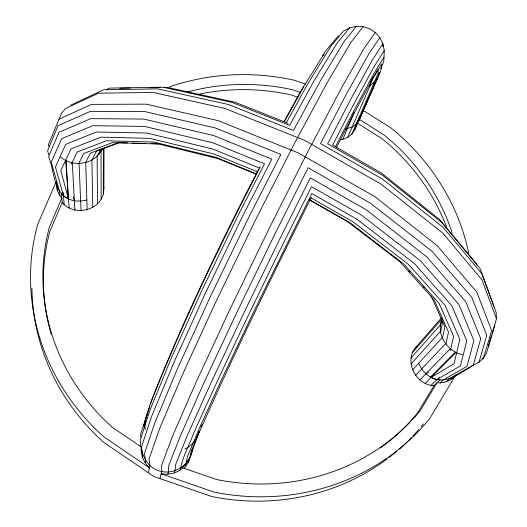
<?xml version="1.0" encoding="UTF-8"?>
<svg xmlns="http://www.w3.org/2000/svg" width="527" height="527" viewBox="0 0 527 527"><rect width="100%" height="100%" fill="white"/><g stroke="black" fill="none" stroke-linecap="round" stroke-linejoin="round"><path stroke-width="0.79" d="M61.475 193.462L62.193 202.539C73.332 216.175 98.806 211.465 103.299 194.041L103.391 148.278M440.104 379.769L434.031 385.645C416.159 385.197 403.735 361.7 415.645 347.451L441.488 317.847M103.299 194.041L103.898 188.508L104.03 147.975M382.879 46.712L382.892 43.767L379.829 37.615L375.29 32.496L369.579 28.754L363.09 26.66L356.278 26.35L349.618 27.845L343.558 31.027L331.094 45.908L308.078 83.266L286.385 122.666M494.036 306.556L479.899 268.243L441.982 222.677L382.681 175.359L327.689 143.785L350.936 98.951L372.451 59.808L382.892 43.767L384.255 50.513L383.966 58.365M192.203 449.979C190.649 464.201 175.623 474.478 161.743 471.513C147.013 468.859 140.722 453.833 140.228 440.361L149.872 410.401L171.025 358.703L202.052 290.067L238.929 213.764L264.554 163.831L212.697 142.731L144.635 126.434L92.818 125.676L61.547 138.706L51.271 162.224L59.505 191.242L59.887 195.84L61.837 198.04L49.459 226.893A211.162 198.297 19.6 0 0 112.238 427.245L141.427 447.087C140.36 454.808 143.911 462.554 149.411 467.871L103.529 436.613A223.059 209.529 19.6 0 1 37.694 224.377L56.185 181.749M260.364 166.71C220.279 244.166 182.309 322.847 150.235 403.985C148.047 412.219 143.291 420.605 145.373 429.353M140.538 436.883L140.847 433.411L147.81 412.582L143.272 426.863M103.555 179.905L103.74 178.324M59.887 195.84L57.384 190.675L56.461 185.102L56.659 183.501M189.904 457.825L191.354 450.941L197.203 437.094M144.951 422.252L145.426 419.084M141.137 450.374L141.513 447.897M142.297 456.869L142.679 454.452L141.453 447.252L151.42 416.877L173.225 364.045L205.181 293.618L243.112 215.174L271.794 159.154L213.626 135.558L143.838 119.076L90.828 118.628L58.958 132.317L48.596 156.677C54.531 170.649 52.871 191.242 68.53 199.035C74.307 201.413 80.703 201.657 86.705 199.99M182.843 467.864L216.472 479.504A211.162 198.297 19.6 0 0 420.579 410.158L437.041 382.734C443.958 383.663 450.967 380.494 455.486 375.296L429.999 418.155A223.059 209.529 19.6 0 1 214.015 492.073L161.17 473.78C168.778 475.031 177.171 473.292 182.843 467.864L183.627 465.552M145.116 462.844L145.531 460.479L144.464 453.589L154.8 422.977L177.204 369.315L209.944 297.524L248.711 217.42L280.858 154.437L215.471 128.008L144.378 111.474L90.44 111.355L58.069 125.643L47.601 150.742L48.715 154.648M440.374 326.503L441.929 318.44M440.572 332.372L442.706 321.444M148.436 472.818L149.872 465.552L149.049 458.931L159.78 428.247L182.698 374.124L216.024 301.503L255.332 220.345L294.534 143.252L327.781 81.553L351.12 42.127L363.09 26.66M442.436 338.505L444.828 326.674L431.106 296.009M445.947 344.065L448.49 332.036L434.169 299.903L399.782 261.662L347.8 221.788L309.645 200.102M192.783 448.306L188.244 462.528L184.562 467.969L186.143 463.417L189.931 457.607M450.414 350.62L453.609 336.371L439.044 303.348L403.623 263.882L349.856 222.618L309.323 199.588M159.951 478.602L161.743 471.513M462.423 354.711C447.304 351.588 435.961 334.487 441.81 319.566M167.81 474.241L168.449 471.981L168.699 465.749L180.425 435.796L203.995 382.635L237.479 311.108L276.398 230.958L308.176 167.705L370.87 203.501L432.357 251.596L471.823 297.373L486.777 335.324L478.951 362.293C464.241 368.893 448.589 386.291 431.053 377.451C425.48 374.295 421.205 369.289 418.807 363.353M147.744 412.911L147.883 412.437M488.318 346.055L491.579 335.165M492.047 333.611L496.474 318.835L496.164 312.537L481.843 273.73L443.167 227.387L382.556 179.127L320.541 143.542L346.891 93.174L369.012 53.583L379.829 37.615M494.925 325.014L486.573 352.827L483.463 358.11L478.951 362.293M174.351 472.963L175.05 470.697L175.682 464.419L187.572 434.953L210.984 382.819L243.961 312.748L282.116 234.251L310.337 177.882L366.179 209.726L426.692 256.807L465.71 301.596L480.723 338.716L473.345 365.099L449.123 378.9L445.98 381.864M360.053 116.994L359.118 119.939L377.793 77.291M148.133 411.607L149.82 406.35M150.3 404.848L152.468 398.083C183.403 319.777 220.016 243.836 258.704 169.095M340.389 139.747C347.84 138.917 354.618 133.173 356.133 125.742M351.852 134.056L356.232 124.01L359.065 120.097L360.442 115.894M180.333 470.044C182.507 456.81 189.345 444.966 194.002 432.456C231.149 349.579 270.898 267.894 311.569 186.696L361.403 215.075L420.546 260.872L458.885 304.441L473.898 340.594L467.027 366.311L443.187 380.013L440.098 382.977M186.677 461.85L186.156 463.358L187.408 456.738L199.272 428.477L221.834 379.038L253.151 312.959L311.806 193.521L356.884 219.173L414.367 263.5L451.837 305.713L466.77 340.811L460.446 365.85L437.021 379.526L439.334 377.266M184.806 449.103C191.064 446.257 196.169 440.565 198.277 434.017M188.244 462.528L199.246 431.198M369.901 85.954L373.34 77.252M373.808 83.806L378.169 72.989L377.925 69.709L370.066 82.601M380.863 68.727L383.775 61.56L383.84 57.403L374.012 73.372L353.769 111.013L335.752 146.124M375.903 80.974L376.779 78.806M378.531 74.478L379.407 72.311L377.74 77.462L354.79 129.873M496.474 318.835L481.968 279.817L442.726 233.053L381.186 184.206L304.837 140.439L224.904 108.45L153.153 92.449L98.556 93.18L65.605 108.496L61.527 113.305L48.346 144.826L48.787 146.407M102.212 148.627C99.596 155.748 92.759 160.432 85.723 162.579L78.806 163.449C72.206 163.508 65.605 161.361 60.513 157.086M196.736 437.035L197.658 434.834M198.277 433.372L199.199 431.178M197.23 437.021C232.657 355.956 272.024 276.655 311.286 197.394M342.761 139.405L354.23 112.376M200.892 427.101L201.848 424.848M62.193 202.539L49.933 231.182A209.285 196.802 19.6 0 0 51.343 334.678M347.754 137.31L370.152 85.381C377.352 80.993 381.535 72.08 381.68 63.951L372.049 79.768L352.385 116.447L336.549 147.369M359.065 120.097L377.675 77.607M345.646 129.062L352.194 127.02L356.232 124.01L374.585 81.922M356.364 125.051L357.319 122.857M356.232 124.01L357.886 120.308M374.315 84.649L375.316 82.416M71.27 164.193L77.212 151.987L106.408 140.781L153.897 142.079L215.622 157.237L256.267 173.87M78.806 163.449L83.833 153.436L112.396 142.659L158.515 143.99L218.231 158.673L256.306 174.259M85.578 162.547L90.413 153.146L118.443 142.672L127.435 142.929M100.934 149.062L97.106 156.315L97.554 203.811M102.567 148.548L101.032 151.433L101.138 199.265M283.901 121.882L300.68 91.507L326.127 50.388L338.512 35.684M284.521 121.329L303.578 86.817M434.031 385.645L417.687 412.852A209.285 196.802 19.6 0 1 380.369 447.976M384.255 50.513L374.157 66.56L353.281 105.044L332.662 145.063L381.574 173.152L439.268 219.225L476.296 263.724L476.863 265.259M375.29 32.496L364.065 48.326L341.41 88.114L308.67 150.103L269.699 227.374L230.306 308.558L196.597 381.041L173.067 434.894L161.605 465.236L161.749 471.731M356.278 26.35L344.032 41.613L320.614 80.519L293.473 130.432L228.58 104.524L157.738 88.872L103.687 89.755L70.901 105.051M349.618 27.845L337.201 42.904L313.888 81.112L289.646 125.373L232.084 102.422L162.652 87.172L109.491 88.108L106.54 89.485M322.636 56.033L324.158 54.215M412.628 352.346L442.015 318.809M411.053 357.965L440.355 324.889M411.034 363.94L440.401 331.364M412.582 369.862L442.153 337.787M445.506 343.716L415.599 375.316M419.887 379.927L450.229 348.729M430.447 377.055L455.354 352.062M425.144 383.373L456.007 352.484M431 385.402L436.778 379.671L439.755 379.974M451.231 379.242L456.026 374.763M415.645 347.451L416.857 346.358M183.607 465.637L186.143 463.417M425.895 373.834L428.695 372.121M482.047 358.92L483.463 358.11L491.619 330.64L476.783 292.077L437.133 245.608L375.132 196.848L298.348 152.942L218.099 120.624L146.216 104.155L91.678 104.366L58.952 119.155M119.537 142.56L96.507 151.157L91.889 160.116L92.785 207.368M119.616 88.266L130.176 88.081M149.668 87.745L160.234 87.561M163.482 87.502L167.546 87.429L235.187 102.271L287.867 123.259M132.336 143.074L145.412 143.449M151.137 143.614L159.306 143.845M305.423 84.07L294.567 80.295A223.059 209.529 19.6 0 0 169.266 86.955M300.43 92.482L292.709 89.801A211.162 198.297 19.6 0 0 187.592 91.981M298.025 97.311L291.128 94.913A209.285 196.802 19.6 0 0 199.549 94.096M436.778 379.671L431.053 377.451L454.057 363.742L459.847 339.368L445.065 305.337L408.59 264.521L352.945 221.735L311.029 197.908M259.633 168.133L212.743 149.003L146.69 133.008L96.257 131.994L65.658 144.365L55.434 166.987L63.444 195.682L63.2 192.467M257.334 171.769L213.745 153.95L149.852 138.344L100.901 137.145L71.007 148.897L60.809 170.643L68.53 199.035M61.587 193.857L63.517 195.945L68.358 198.929L65.796 160.557M363.334 110.472L391.021 127.989A222.657 209.212 19.6 0 1 468.707 253.21M358.808 119.016L384.321 135.189A210.78 197.994 19.6 0 1 452.12 232.763M357.102 122.923L382.444 138.996A209.285 196.802 19.6 0 1 446.751 227.493M408.84 270.852L409.934 272.07M423.095 286.714L424.189 287.94M73.293 196.815L74.333 200.8L74.9 210.023M103.615 186.94L103.898 188.508M56.448 182.829L56.982 186.038M56.251 182.764L56.461 185.102M56.844 184.404L57.384 190.675M63.517 195.945L64.129 204.72M65.98 160.676L69.129 208.02M72.304 162.869L74.333 200.8M79.043 163.522L81.053 210.589M85.723 162.579L87.159 209.687M423.51 423.866A218.738 206.083 19.6 0 1 420.968 426.956M418.886 429.4A218.738 206.083 19.6 0 1 412.898 436.013M411.205 437.779A218.738 206.083 19.6 0 1 408.32 440.684M407.147 441.83A218.738 206.083 19.6 0 1 399.282 449.083M396.778 451.237A218.738 206.083 19.6 0 1 389.064 457.443M387.095 458.931A218.738 206.083 19.6 0 1 211.702 496.52L153.798 476.474L103.503 442.179A218.738 206.083 19.6 0 1 31.949 288.144"/></g></svg>
